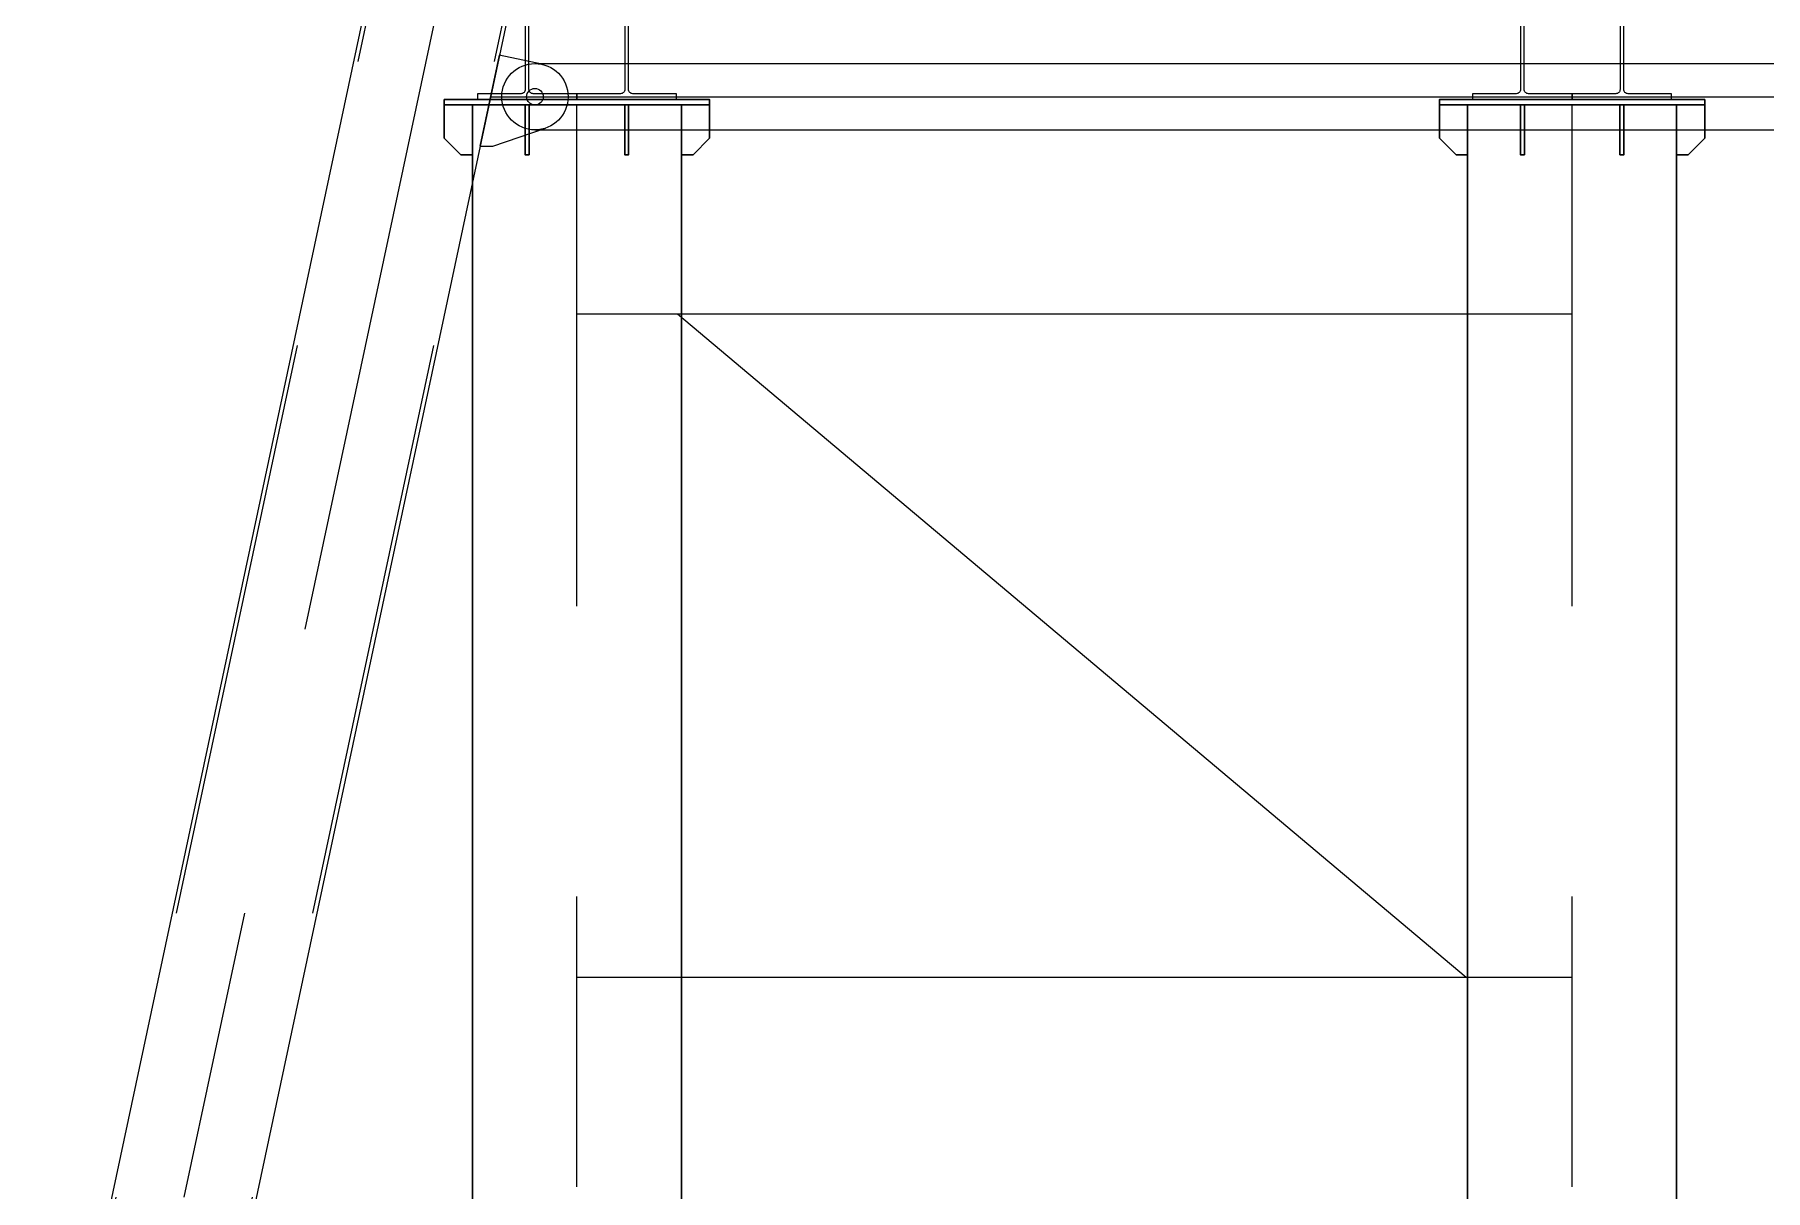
# Model space of a CAD drawing. Extents: x 1767995 to 4174245, y 542814 to 862564.
# Drawn here: x 2597551 to 2602768, y 824272 to 827756 of the extents above; entities that cross this region are included whole.
import ezdxf

# ---------------------------------------------------------------- set-up
doc = ezdxf.new("R2010")
doc.units = 0
doc.header["$LTSCALE"] = 3500
doc.linetypes.add('CENTER', pattern=[2, 1.25, -0.25, 0.25, -0.25])
doc.linetypes.add('DASHED', pattern=[0.75, 0.5, -0.25])
for name, color, linetype, lineweight in [('1粗实线', 1, 'Continuous', 30), ('3中心线', 6, 'CENTER', 18), ('5文本', 7, 'Continuous', 15)]:
    doc.layers.add(name, color=color, linetype=linetype, lineweight=lineweight)
for name, color, linetype in [('3中心线层', 1, 'CENTER'), ('4虚线层', 6, 'DASHED'), ('M_Prof', 2, 'Continuous')]:
    doc.layers.add(name, color=color, linetype=linetype)

# ---------------------------------------------------------------- blocks, each defined once
blk = doc.blocks.new('sdfsdf43')
at = {"layer": '1粗实线'}
for p, q in [((6471062, 1534998.9), (6471062, 1543510.2)), ((6471692, 1534998.9), (6471692, 1543510.2)), ((6474062, 1534998.8), (6474062, 1543510.2)), ((6474692, 1534998.8), (6474692, 1543510.1))]:
    blk.add_line(p, q, dxfattribs=at)
for points in [[(6470977, 1543526.2), (6470977, 1543510.2), (6470977, 1543526.2), (6471777, 1543526.2), (6471777, 1543510.2), (6471777, 1543526.2)], [(6473977, 1543526.2), (6473977, 1543510.2), (6473977, 1543526.2), (6474777, 1543526.2), (6474777, 1543510.2), (6474777, 1543526.2)]]:
    blk.add_lwpolyline(points, dxfattribs=at)
for points in [[(6471062, 1543360.2), (6471027, 1543360.2), (6470977, 1543410.2), (6470977, 1543510.2), (6470977, 1543410.2), (6471027, 1543360.2)], [(6470977, 1543510.2), (6471777, 1543510.2)], [(6471233, 1543510.2), (6471233, 1543360.2), (6471221, 1543360.2), (6471221, 1543510.2), (6471221, 1543360.2), (6471233, 1543360.2)], [(6471533, 1543510.2), (6471533, 1543360.2), (6471521, 1543360.2), (6471521, 1543510.2), (6471521, 1543360.2), (6471533, 1543360.2)], [(6471777, 1543410.2), (6471727, 1543360.2), (6471777, 1543410.2), (6471777, 1543510.2)], [(6474062, 1543360.2), (6474027, 1543360.2), (6473977, 1543410.2), (6473977, 1543510.2), (6473977, 1543410.2), (6474027, 1543360.2)], [(6473977, 1543510.2), (6474777, 1543510.2)], [(6474233, 1543510.2), (6474233, 1543360.2), (6474221, 1543360.2), (6474221, 1543510.2), (6474221, 1543360.2), (6474233, 1543360.2)], [(6474533, 1543510.2), (6474533, 1543360.2), (6474521, 1543360.2), (6474521, 1543510.2), (6474521, 1543360.2), (6474533, 1543360.2)], [(6474777, 1543410.2), (6474727, 1543360.2), (6474777, 1543410.2), (6474777, 1543510.2)], [(6471727, 1543360.2), (6471692, 1543360.2)], [(6474727, 1543360.2), (6474692, 1543360.2)]]:
    blk.add_lwpolyline(points, close=True, dxfattribs=at)
at = {"layer": '3中心线'}
for p, q in [((6471377, 1534998.9), (6471377, 1543510.2)), ((6474377, 1534998.8), (6474377, 1543510.2)), ((6474377, 1542879.6), (6471377, 1542879.6)), ((6474057.5, 1540879.6), (6471679.9, 1542879.6)), ((6474377, 1540879.6), (6471377, 1540879.6))]:
    blk.add_line(p, q, dxfattribs=at)
at = {"layer": 'M_Prof'}
for points in [[(6471077, 1543526.2), (6471377, 1543526.2), (6471377, 1543544.2), (6471245.5, 1543544.2, -0.414214), (6471232.5, 1543557.2), (6471232.5, 1543983.2, -0.414214), (6471245.5, 1543996.2), (6471377, 1543996.2), (6471377, 1544014.2), (6471077, 1544014.2), (6471077, 1543996.2), (6471208.5, 1543996.2, -0.414214), (6471221.5, 1543983.2), (6471221.5, 1543557.2, -0.414214), (6471208.5, 1543544.2), (6471077, 1543544.2)], [(6471377, 1543526.2), (6471677, 1543526.2), (6471677, 1543544.2), (6471545.5, 1543544.2, -0.414214), (6471532.5, 1543557.2), (6471532.5, 1543983.2, -0.414214), (6471545.5, 1543996.2), (6471677, 1543996.2), (6471677, 1544014.2), (6471377, 1544014.2), (6471377, 1543996.2), (6471508.5, 1543996.2, -0.414214), (6471521.5, 1543983.2), (6471521.5, 1543557.2, -0.414214), (6471508.5, 1543544.2), (6471377, 1543544.2)], [(6474077, 1543526.2), (6474377, 1543526.2), (6474377, 1543544.2), (6474245.5, 1543544.2, -0.414214), (6474232.5, 1543557.2), (6474232.5, 1543983.2, -0.414214), (6474245.5, 1543996.2), (6474377, 1543996.2), (6474377, 1544014.2), (6474077, 1544014.2), (6474077, 1543996.2), (6474208.5, 1543996.2, -0.414214), (6474221.5, 1543983.2), (6474221.5, 1543557.2, -0.414214), (6474208.5, 1543544.2), (6474077, 1543544.2)], [(6474377, 1543526.2), (6474677, 1543526.2), (6474677, 1543544.2), (6474545.5, 1543544.2, -0.414214), (6474532.5, 1543557.2), (6474532.5, 1543983.2, -0.414214), (6474545.5, 1543996.2), (6474677, 1543996.2), (6474677, 1544014.2), (6474377, 1544014.2), (6474377, 1543996.2), (6474508.5, 1543996.2, -0.414214), (6474521.5, 1543983.2), (6474521.5, 1543557.2, -0.414214), (6474508.5, 1543544.2), (6474377, 1543544.2)]]:
    blk.add_lwpolyline(points, format="xyb", close=True, dxfattribs=at)
blk = doc.blocks.new('AA')
for p, q in [((9834.1, -6571.5), (6866.8, -20498.8)), ((10269.6, -6571.5), (7283.5, -20587.4))]:
    blk.add_line(p, q)
at = {"layer": '3中心线层'}
blk.add_line((10051.9, -6571.5), (7002.3, -20885.5), dxfattribs=at)
at = {"layer": '4虚线层'}
for p, q in [((9846.4, -6571.5), (6878.5, -20501.3)), ((10257.4, -6571.5), (7271.7, -20584.9))]:
    blk.add_line(p, q, dxfattribs=at)
blk = doc.blocks.new('sdfsd4323423')
for p, q in [((4536362.1, 210212.9), (4536303.8, 209939)), ((4536491.3, 210185.4), (4536362.1, 210212.9)), ((4536470.4, 210187.6), (4542523.8, 210187.6)), ((4536343.8, 209939), (4536502.5, 209992.9)), ((4536470.4, 209987.6), (4542523.8, 209987.6)), ((4536303.8, 209939), (4536343.8, 209939))]:
    blk.add_line(p, q)
for radius in [100, 100, 25, 25]:
    blk.add_circle((4536470.4, 210087.6), radius)
at = {"layer": '3中心线层'}
blk.add_line((4536336.8, 210087.6), (4542658.8, 210087.6), dxfattribs=at)
blk.add_blockref('AA', (4528095.5, 226179))

msp = doc.modelspace()

# ---------------------------------------------------------------- block references
at = {"layer": '3中心线'}
msp.add_blockref('sdfsdf43', (-3872191.3, -715965.8), dxfattribs=at)
at = {"layer": '5文本'}
msp.add_blockref('sdfsd4323423', (-1937411.2, 617481.6), dxfattribs=at)

doc.saveas('drawing.dxf')
